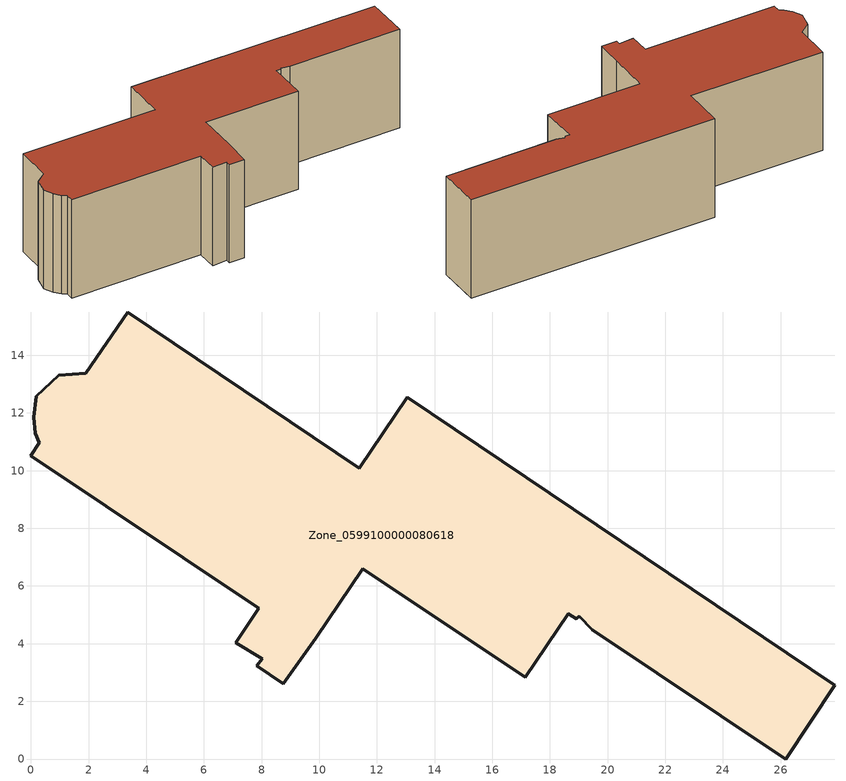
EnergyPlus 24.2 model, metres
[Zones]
Zone_0599100000080618
 floor ground (C_G): 0.14,11.29 0.09,11.86 0.18,12.57 0.97,13.3 1.9,13.38 3.36,15.5 11.39,10.08 13.06,12.55 27.87,2.56 26.17,0 19.46,4.48 19.02,4.95 18.91,4.86 18.63,5.04 17.15,2.83 11.51,6.6 9.88,4.18 8.75,2.61 7.83,3.23 8.02,3.47 7.1,4.04 7.9,5.24 0,10.52 0.29,10.97 z0
 wall outside (C_F): 11.39,10.08 3.36,15.5 1.9,13.38 0.97,13.3 0.18,12.57 0.09,11.86 0.14,11.29 0.29,10.97 0,10.52 7.9,5.24 7.1,4.04 8.02,3.47 7.83,3.23 8.75,2.61 9.88,4.18 11.51,6.6 17.15,2.83 18.63,5.04 18.91,4.86 19.02,4.95 19.46,4.48 26.17,0 27.87,2.56 13.06,12.55 11.39,10.08 z0:7.51
 roof outside (C_R): 0.09,11.86 0.14,11.29 0.29,10.97 0,10.52 7.9,5.24 7.1,4.04 8.02,3.47 7.83,3.23 8.75,2.61 9.88,4.18 11.51,6.6 17.15,2.83 18.63,5.04 18.91,4.86 19.02,4.95 19.46,4.48 26.17,0 27.87,2.56 13.06,12.55 11.39,10.08 3.36,15.5 1.9,13.38 0.97,13.3 0.18,12.57 z7.51
[BUILDING]
Pand.0599100000080618: North Axis=0; Terrain=City; Loads Convergence Tolerance Value=0.04; Temperature Convergence Tolerance Value=0.4; Solar Distribution=FullExterior; Maximum Number of Warmup Days=25; Minimum Number of Warmup Days=1
[Site:Location]
Rotterdam.The.Hague.AP_ZH_NLD Design_Conditions: Latitude=51.96; Longitude=4.45; Time Zone=1; Elevation=-4.5
[SITE:GROUNDTEMPERATURE:BUILDINGSURFACE]
18, 18, 18, 18, 18, 18, 18, 18, 18, 18, 18, 18
[MATERIAL] Thermal Absorptance=0.9; Solar Absorptance=0.7; Visible Absorptance=0.7
Name | Roughness | Thickness | Conductivity | Density | Specific Heat
G.D.1965 | MediumSmooth | 0.15 | 1 | 540 | 1210
F.D.1965 | Rough | 0.3 | 0.857143 | 1920 | 840
R.D.1965 | MediumRough | 0.2 | 0.08 | 1500 | 1000
[CONSTRUCTION]
C_G: G.D.1965
C_F: F.D.1965
C_R: R.D.1965
[ZONE]
Zone_0599100000080618: Type=1; Multiplier=1; Ceiling Height=Autocalculate; Volume=Autocalculate; Floor Area=autocalculate; Part of Total Floor Area=Yes
[ZONEINFILTRATION:DESIGNFLOWRATE]
Infil_Zone_0599100000080618: Zone or ZoneList or Space or SpaceList=Zone_0599100000080618; Schedule=AlwaysOn; Design Flow Rate Calculation Method=Flow/Area; Flow Rate per Floor Area=0.0042; Constant Term Coefficient=1; Temperature Term Coefficient=0; Velocity Term Coefficient=0; Velocity Squared Term Coefficient=0
[HVACTEMPLATE:ZONE:IDEALLOADSAIRSYSTEM]
Zone_0599100000080618: Maximum Heating Supply Air Temperature=50; Minimum Cooling Supply Air Temperature=13; Maximum Heating Supply Air Humidity Ratio=0.0156; Minimum Cooling Supply Air Humidity Ratio=0.0077; Heating Limit=NoLimit; Cooling Limit=NoLimit; Dehumidification Control Type=ConstantSensibleHeatRatio; Cooling Sensible Heat Ratio=0.7; Dehumidification Setpoint=60; Humidification Control Type=None; Humidification Setpoint=30; Outdoor Air Method=None; Outdoor Air Flow Rate per Person=0.00944; Outdoor Air Flow Rate per Zone Floor Area=0; Outdoor Air Flow Rate per Zone=0; Demand Controlled Ventilation Type=None; Outdoor Air Economizer Type=NoEconomizer; Heat Recovery Type=None; Sensible Heat Recovery Effectiveness=0.7; Latent Heat Recovery Effectiveness=0.65
[ZONECONTROL:THERMOSTAT]
ThermostatControl_Zone_0599100000080618: Zone or ZoneList=Zone_0599100000080618; Control Type Schedule=DualSetpointControlType; Control 1=Thermostat_Zone_0599100000080618; Temperature Difference Between Cutout And Setpoint=0
[THERMOSTATSETPOINT:DUALSETPOINT]
Thermostat_Zone_0599100000080618: Heating Setpoint Temperature Schedule=HeatingSetpoint_Zone_0599100000080618; Cooling Setpoint Temperature Schedule=CoolingSetpoint_Zone_0599100000080618
[SCHEDULE:COMPACT]
HeatingSetpoint_Zone_0599100000080618: Through: 12/31, For: AllDays, Until: 24:00, 21
CoolingSetpoint_Zone_0599100000080618: Through: 12/31, For: AllDays, Until: 24:00, 24
DualSetpointControlType: Through: 12/31, For: AllDays, Until: 24:00, 4
AlwaysOn: Through: 12/31, For: AllDays, Until: 24:00, 1
